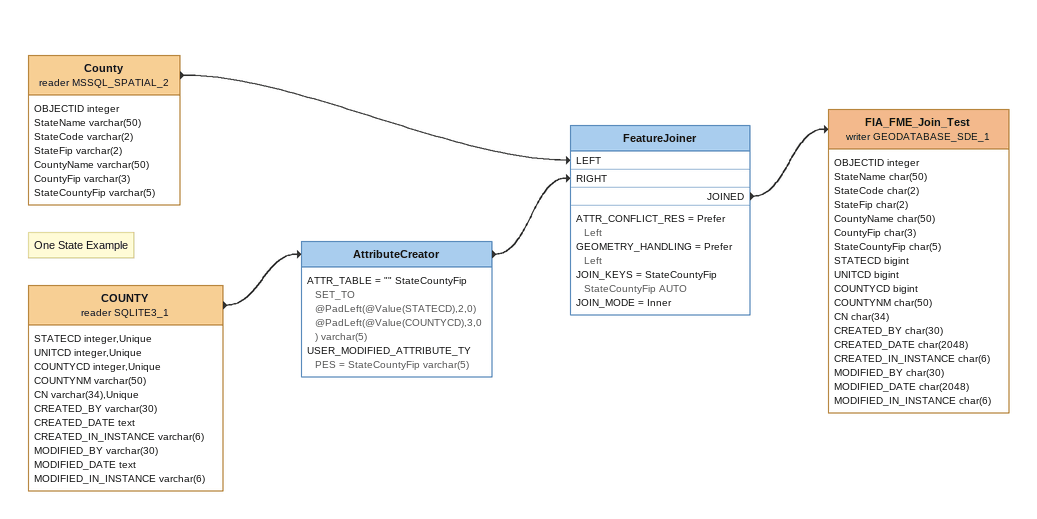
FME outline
County (reader MSSQL_SPATIAL_2)
    attributes: OBJECTID integer, StateName varchar(50), StateCode varchar(2), StateFip varchar(2), CountyName varchar(50), CountyFip varchar(3), StateCountyFip varchar(5)
    -> FeatureJoiner [LEFT]
Note: One State Example
COUNTY (reader SQLITE3_1)
    attributes: STATECD integer,Unique, UNITCD integer,Unique, COUNTYCD integer,Unique, COUNTYNM varchar(50), CN varchar(34),Unique, CREATED_BY varchar(30), CREATED_DATE text, CREATED_IN_INSTANCE varchar(6), MODIFIED_BY varchar(30), MODIFIED_DATE text, MODIFIED_IN_INSTANCE varchar(6)
    -> AttributeCreator
AttributeCreator
    ATTR_TABLE = "" StateCountyFip SET_TO @PadLeft(@Value(STATECD),2,0)@PadLeft(@Value(COUNTYCD),3,0) varchar(5)
    USER_MODIFIED_ATTRIBUTE_TYPES = StateCountyFip varchar(5)
    -> FeatureJoiner [RIGHT]
FeatureJoiner
    ATTR_CONFLICT_RES = Prefer Left
    GEOMETRY_HANDLING = Prefer Left
    JOIN_KEYS = StateCountyFip StateCountyFip AUTO
    JOIN_MODE = Inner
    JOINED -> FIA_FME_Join_Test (writer GEODATABASE_SDE_1)
FIA_FME_Join_Test (writer GEODATABASE_SDE_1)
    attributes: OBJECTID integer, StateName char(50), StateCode char(2), StateFip char(2), CountyName char(50), CountyFip char(3), StateCountyFip char(5), STATECD bigint, UNITCD bigint, COUNTYCD bigint, COUNTYNM char(50), CN char(34), CREATED_BY char(30), CREATED_DATE char(2048), CREATED_IN_INSTANCE char(6), MODIFIED_BY char(30), MODIFIED_DATE char(2048), MODIFIED_IN_INSTANCE char(6)
